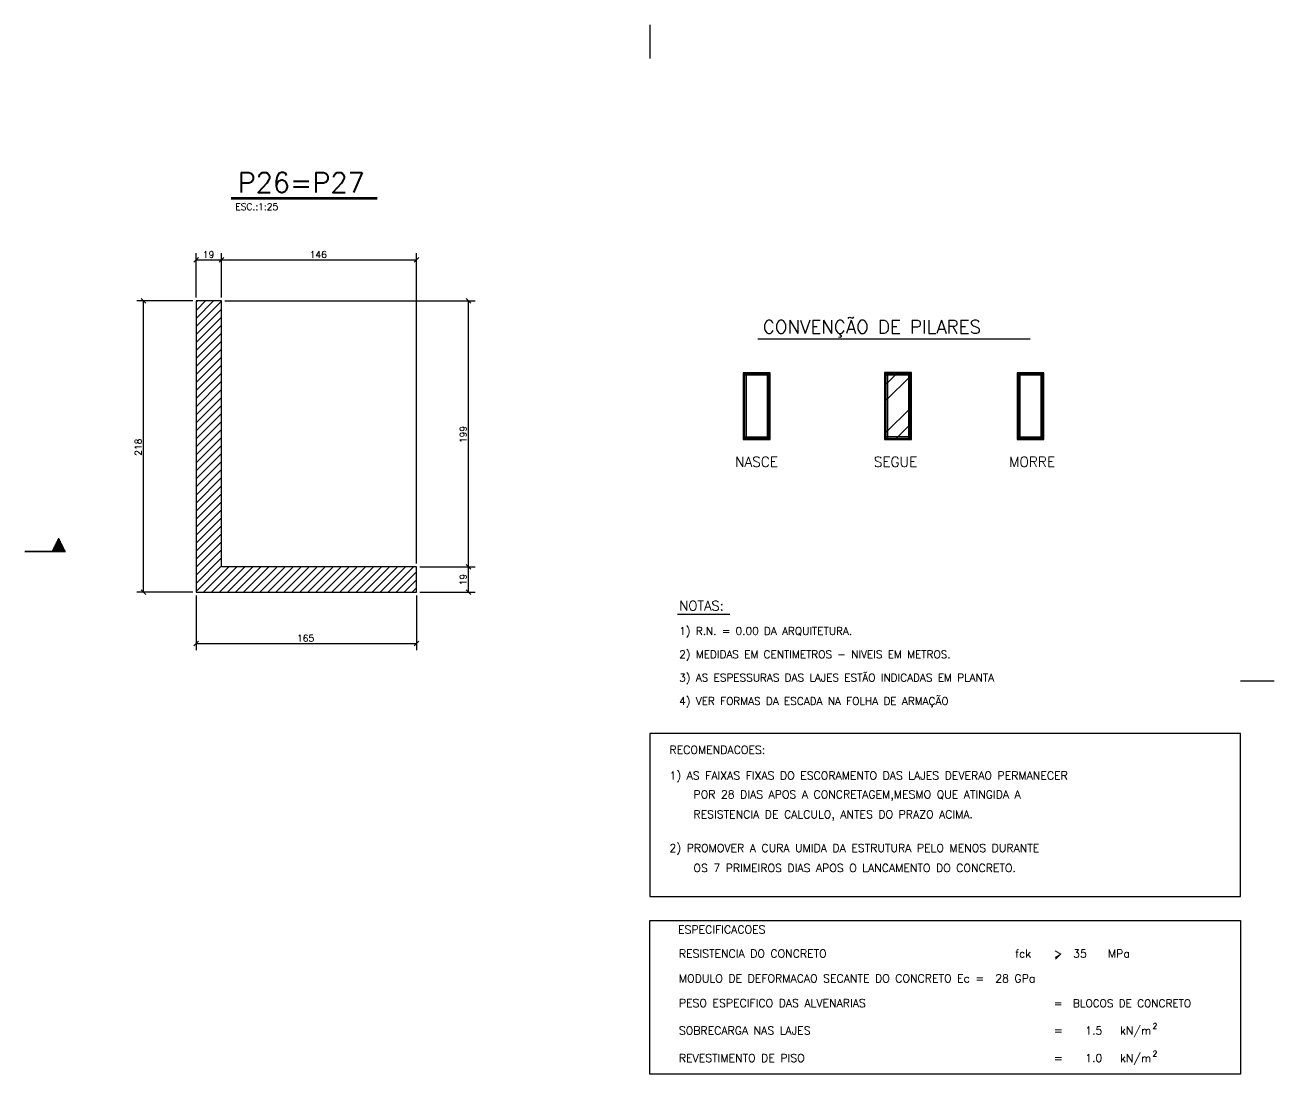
# Model space of a CAD drawing. Extents: x 1992 to 7619, y 830 to 3800.
# Drawn here: x 5749 to 7619, y 2229 to 3800 of the extents above; entities that cross this region are included whole.
import ezdxf

# ---------------------------------------------------------------- set-up
doc = ezdxf.new("R2010")
doc.units = 0
doc.header["$MEASUREMENT"] = 0
for name, color, linetype in [('1', 1, 'CONTINUOUS'), ('2', 2, 'CONTINUOUS'), ('3', 3, 'CONTINUOUS'), ('6', 6, 'CONTINUOUS'), ('7', 7, 'CONTINUOUS'), ('9', 9, 'CONTINUOUS')]:
    doc.layers.add(name, color=color, linetype=linetype)
doc.styles.get("Standard").update_dxf_attribs({"font": 'ROMANS.SHX'})

msp = doc.modelspace()

# ---------------------------------------------------------------- linework, layer by layer
at = {"layer": '1', "linetype": 'Continuous'}
for p, q in [((6864.565899, 3279.350219), (6824.433758, 3279.350219)), ((6824.433758, 3279.350219), (6824.433758, 3179.528747)), ((6864.565899, 3277.318511), (6824.433758, 3277.318511)), ((6864.565899, 3275.540862), (6824.433758, 3275.540862)), ((6826.464702, 3279.350219), (6826.464702, 3179.528747)), ((6828.497173, 3279.350219), (6828.497173, 3179.528747)), ((6860.500957, 3179.528747), (6860.500957, 3279.350219)), ((6862.533428, 3179.528747), (6862.533428, 3279.350219)), ((6864.565899, 3179.528747), (6864.565899, 3279.350219)), ((7076.179363, 3279.604278), (7036.047222, 3279.604278)), ((7036.047222, 3279.604278), (7036.047222, 3179.528747)), ((7036.047222, 3259.792266), (7055.859234, 3279.604278)), ((7076.179363, 3277.57257), (7036.047222, 3277.57257)), ((7076.179363, 3275.794158), (7036.047222, 3235.66278)), ((7076.179363, 3275.5401), (7036.047222, 3275.5401)), ((7038.078167, 3279.604278), (7038.078167, 3179.528747)), ((7040.110637, 3279.604278), (7040.110637, 3179.528747)), ((7072.114422, 3179.528747), (7072.114422, 3279.604278)), ((7074.146892, 3179.528747), (7074.146892, 3279.604278)), ((7076.179363, 3179.528747), (7076.179363, 3279.604278)), ((7274.665691, 3279.350219), (7234.53355, 3279.350219)), ((7234.53355, 3279.350219), (7234.53355, 3179.528747)), ((7274.665691, 3277.318511), (7234.53355, 3277.318511)), ((7274.665691, 3275.540862), (7234.53355, 3275.540862)), ((7236.566021, 3279.350219), (7236.566021, 3179.528747)), ((7238.598491, 3279.350219), (7238.598491, 3179.528747)), ((7270.602276, 3179.528747), (7270.602276, 3279.350219)), ((7272.63322, 3179.528747), (7272.63322, 3279.350219)), ((7274.665691, 3179.528747), (7274.665691, 3279.350219)), ((7076.179363, 3227.788482), (7036.047222, 3187.656341)), ((7052.049114, 3179.528747), (7076.179363, 3203.658233)), ((6824.433758, 3183.338104), (6864.565899, 3183.338104)), ((6824.433758, 3181.306396), (6864.565899, 3181.306396)), ((6824.433758, 3179.528747), (6864.565899, 3179.528747)), ((7036.047222, 3183.592163), (7076.179363, 3183.592163)), ((7036.047222, 3181.560455), (7076.179363, 3181.560455)), ((7036.047222, 3179.528747), (7076.179363, 3179.528747)), ((7234.53355, 3183.338104), (7274.665691, 3183.338104)), ((7234.53355, 3181.306396), (7274.665691, 3181.306396)), ((7234.53355, 3179.528747), (7274.665691, 3179.528747)), ((7619.060405, 2817.302282), (7568.808382, 2817.302282))]:
    msp.add_line(p, q, dxfattribs=at)
for points in [[(6684.576297, 2495.336994), (7569.064811, 2495.336994), (7569.064811, 2739.395979), (6684.576297, 2739.395979), (6684.576297, 2495.336994)], [(6684.576297, 2459.414698), (7569.064811, 2459.414698), (7569.064811, 2229.376607), (6684.576297, 2229.376607), (6684.576297, 2459.414698)]]:
    msp.add_lwpolyline(points, dxfattribs=at)
at = {"layer": '2', "linetype": 'Continuous'}
for p, q in [((6001.728552, 3444.640006), (6008.79962, 3451.711074)), ((6039.728552, 3444.640006), (6046.79962, 3451.711074)), ((6039.728552, 3444.640006), (6046.79962, 3451.711074)), ((6331.728552, 3444.640006), (6338.79962, 3451.711074)), ((5930.032702, 3383.348663), (5922.961634, 3390.419731)), ((6416.651824, 3383.348663), (6409.580756, 3390.419731)), ((6416.651824, 2985.348663), (6409.580756, 2992.419731)), ((6416.651824, 2985.348663), (6409.580756, 2992.419731)), ((5930.032702, 2947.348663), (5922.961634, 2954.419731)), ((6416.651824, 2947.348663), (6409.580756, 2954.419731)), ((6001.728552, 2870.188371), (6008.79962, 2877.259439)), ((6331.728552, 2870.188371), (6338.79962, 2877.259439))]:
    msp.add_line(p, q, dxfattribs=at)
at = {"layer": '3', "linetype": 'Continuous'}
for p, q in [((6684.576297, 3799.928975), (6684.576297, 3749.929475)), ((6684.576297, 3799.928975), (6684.576297, 3749.929475)), ((6684.576297, 3799.928975), (6684.576297, 3749.929475)), ((6005.264086, 3360.684724), (6031.463558, 3386.884197)), ((6005.264086, 3372.70554), (6019.442743, 3386.884197)), ((6005.264086, 3384.726355), (6007.421928, 3386.884197)), ((6005.264086, 3348.663909), (6043.264086, 3386.663909)), ((6005.264086, 3336.643094), (6043.264086, 3374.643094)), ((6005.264086, 3324.622279), (6043.264086, 3362.622279)), ((6005.264086, 3312.601463), (6043.264086, 3350.601463)), ((6005.264086, 3300.580648), (6043.264086, 3338.580648)), ((6005.264086, 3288.559833), (6043.264086, 3326.559833)), ((6005.264086, 3276.539017), (6043.264086, 3314.539017)), ((6005.264086, 3264.518202), (6043.264086, 3302.518202)), ((6005.264086, 3252.497387), (6043.264086, 3290.497387)), ((6005.264086, 3240.476572), (6043.264086, 3278.476572)), ((6005.264086, 3228.455756), (6043.264086, 3266.455756)), ((6005.264086, 3216.434941), (6043.264086, 3254.434941)), ((6005.264086, 3204.414126), (6043.264086, 3242.414126)), ((6005.264086, 3192.39331), (6043.264086, 3230.39331)), ((6005.264086, 3180.372495), (6043.264086, 3218.372495)), ((6005.264086, 3168.35168), (6043.264086, 3206.35168)), ((6005.264086, 3156.330865), (6043.264086, 3194.330865)), ((6005.264086, 3144.310049), (6043.264086, 3182.310049)), ((6005.264086, 3132.289234), (6043.264086, 3170.289234)), ((6005.264086, 3120.268419), (6043.264086, 3158.268419)), ((6005.264086, 3108.247604), (6043.264086, 3146.247604)), ((6005.264086, 3096.226788), (6043.264086, 3134.226788)), ((6005.264086, 3084.205973), (6043.264086, 3122.205973)), ((6005.264086, 3072.185158), (6043.264086, 3110.185158)), ((6005.264086, 3060.164342), (6043.264086, 3098.164342)), ((6005.264086, 3048.143527), (6043.264086, 3086.143527)), ((6005.264086, 3036.122712), (6043.264086, 3074.122712)), ((6005.264086, 3024.101897), (6043.264086, 3062.101897)), ((6005.264086, 3012.081081), (6043.264086, 3050.081081)), ((6005.264086, 3000.060266), (6043.264086, 3038.060266)), ((6005.264086, 2988.039451), (6043.264086, 3026.039451)), ((6005.264086, 2976.018635), (6043.264086, 3014.018635)), ((6005.264086, 2963.99782), (6043.264086, 3001.99782)), ((6005.264086, 2951.977005), (6043.264086, 2989.977005)), ((6016.192093, 2950.884197), (6054.192093, 2988.884197)), ((6028.212909, 2950.884197), (6066.212909, 2988.884197)), ((6040.233724, 2950.884197), (6078.233724, 2988.884197)), ((6052.254539, 2950.884197), (6090.254539, 2988.884197)), ((6064.275354, 2950.884197), (6102.275354, 2988.884197)), ((6076.29617, 2950.884197), (6114.29617, 2988.884197)), ((6088.316985, 2950.884197), (6126.316985, 2988.884197)), ((6100.3378, 2950.884197), (6138.3378, 2988.884197)), ((6112.358615, 2950.884197), (6150.358615, 2988.884197)), ((6124.379431, 2950.884197), (6162.379431, 2988.884197)), ((6136.400246, 2950.884197), (6174.400246, 2988.884197)), ((6148.421061, 2950.884197), (6186.421061, 2988.884197)), ((6160.441877, 2950.884197), (6198.441877, 2988.884197)), ((6172.462692, 2950.884197), (6210.462692, 2988.884197)), ((6184.483507, 2950.884197), (6222.483507, 2988.884197)), ((6196.504322, 2950.884197), (6234.504322, 2988.884197)), ((6208.525138, 2950.884197), (6246.525138, 2988.884197)), ((6220.545953, 2950.884197), (6258.545953, 2988.884197)), ((6232.566768, 2950.884197), (6270.566768, 2988.884197)), ((6244.587584, 2950.884197), (6282.587584, 2988.884197)), ((6256.608399, 2950.884197), (6294.608399, 2988.884197)), ((6268.629214, 2950.884197), (6306.629214, 2988.884197)), ((6280.650029, 2950.884197), (6318.650029, 2988.884197)), ((6292.670845, 2950.884197), (6330.670845, 2988.884197)), ((6304.69166, 2950.884197), (6335.264086, 2981.456623)), ((6316.712475, 2950.884197), (6335.264086, 2969.435808)), ((6328.733291, 2950.884197), (6335.264086, 2957.414992)), ((6725.735606, 2917.783911), (6804.045164, 2917.783911)), ((7291.82334, 2401.091504), (7297.782938, 2407.279452))]:
    msp.add_line(p, q, dxfattribs=at)
at = {"layer": '6', "linetype": 'Continuous'}
for p, q in [((6057.878078, 3541.464706), (6276.143317, 3541.464706)), ((6057.878078, 3539.666666), (6276.143317, 3539.666666)), ((6846.178968, 3330.190582), (7254.132323, 3330.190582)), ((5800.181704, 3030.717335), (5798.422754, 3030.717335)), ((5809.613704, 3011.658184), (5748.957002, 3011.658184)), ((5748.957002, 3011.571233), (5809.754753, 3011.571233)), ((5808.957004, 3013.166736), (5789.81086, 3013.166736)), ((5808.159256, 3014.762233), (5790.608656, 3014.762233)), ((5807.361507, 3016.357736), (5791.406405, 3016.357736)), ((5806.563705, 3017.953233), (5792.204153, 3017.953233)), ((5805.765956, 3019.548784), (5793.001902, 3019.548784)), ((5804.968208, 3021.144281), (5793.79965, 3021.144281)), ((5804.170453, 3022.739784), (5794.597411, 3022.739784)), ((5803.372705, 3024.335281), (5795.395159, 3024.335281)), ((5802.574956, 3025.930784), (5796.192908, 3025.930784)), ((5801.777208, 3027.526281), (5796.990657, 3027.526281)), ((5800.979453, 3029.121832), (5797.788405, 3029.121832))]:
    msp.add_line(p, q, dxfattribs=at)
at = {"layer": '7', "linetype": 'Continuous'}
msp.add_lwpolyline([(6005.264086, 2950.884197), (6335.264086, 2950.884197), (6335.264086, 2988.884197), (6043.264086, 2988.884197), (6043.264086, 3386.884197), (6005.264086, 3386.884197), (6005.264086, 2950.884197)], dxfattribs=at)
at = {"layer": '9', "linetype": 'Continuous'}
for p, q in [((6005.264086, 3391.884197), (6005.264086, 3458.17554)), ((6005.264086, 3448.17554), (6043.264086, 3448.17554)), ((6043.264086, 3391.884197), (6043.264086, 3458.17554)), ((6043.264086, 3391.884197), (6043.264086, 3458.17554)), ((6043.264086, 3448.17554), (6335.264086, 3448.17554)), ((6335.264086, 2993.884197), (6335.264086, 3458.17554)), ((6000.264086, 3386.884197), (5916.497168, 3386.884197)), ((5926.497168, 2950.884197), (5926.497168, 3386.884197)), ((6048.264086, 3386.884197), (6423.11629, 3386.884197)), ((6413.11629, 2988.884197), (6413.11629, 3386.884197)), ((6340.264086, 2988.884197), (6423.11629, 2988.884197)), ((6340.264086, 2988.884197), (6423.11629, 2988.884197)), ((6413.11629, 2950.884197), (6413.11629, 2988.884197)), ((6000.264086, 2950.884197), (5916.497168, 2950.884197)), ((6005.264086, 2945.884197), (6005.264086, 2863.723905)), ((6335.264086, 2945.884197), (6335.264086, 2863.723905)), ((6340.264086, 2950.884197), (6423.11629, 2950.884197)), ((6005.264086, 2873.723905), (6335.264086, 2873.723905))]:
    msp.add_line(p, q, dxfattribs=at)

# ---------------------------------------------------------------- texts
at = {"layer": '2', "linetype": 'Continuous'}
for s, height, p in [('ESC.:1:25', 10, (6063.816716, 3522.883447)), ('19', 10, (6015.264086, 3451.17554)), ('146', 10, (6175.264086, 3451.17554)), ('NASCE', 15.000001, (6812.093599, 3138.444275)), ('SEGUE', 15.000001, (7019.878633, 3138.444275)), ('MORRE', 15.000001, (7222.518403, 3138.444275)), ('165', 10, (6156.264086, 2876.723905))]:
    msp.add_text(s, height=height, dxfattribs=at).set_placement(p)
for s, p in [('199', (6410.11629, 3173.884197)), ('218', (5923.497168, 3154.884197)), ('19', (6410.11629, 2960.884197))]:
    msp.add_text(s, height=10, rotation=90, dxfattribs=at).set_placement(p)
at = {"layer": '3', "linetype": 'Continuous'}
for s, height, p in [('CONVENÇÃO DE PILARES', 20, (6853.743521, 3337.928983)), ('NOTAS:', 14.374909, (6728.681714, 2923.333598)), ('1) R.N. = 0.00 DA ARQUITETURA.', 11.499926, (6728.681714, 2886.962086)), ('2) MEDIDAS EM CENTIMETROS - NIVEIS EM METROS.', 11.499926, (6728.681714, 2851.960683)), ('3) AS ESPESSURAS DAS LAJES ESTÃO INDICADAS EM PLANTA', 11.499926, (6728.681714, 2816.959279)), ('4) VER FORMAS DA ESCADA NA FOLHA DE ARMAÇÃO', 11.499926, (6728.681714, 2781.957876)), ('RECOMENDACOES:', 11.985081, (6713.940041, 2708.707048)), ('1) AS FAIXAS FIXAS DO ESCORAMENTO DAS LAJES DEVERAO PERMANECER', 11.985081, (6713.940041, 2670.257912)), ('POR 28 DIAS APOS A CONCRETAGEM,MESMO QUE ATINGIDA A', 11.985081, (6749.798698, 2641.983516)), ('RESISTENCIA DE CALCULO, ANTES DO PRAZO ACIMA.', 11.985081, (6749.798698, 2612.110661)), ('2) PROMOVER A CURA UMIDA DA ESTRUTURA PELO MENOS DURANTE', 11.985081, (6713.940041, 2561.70864)), ('OS 7 PRIMEIROS DIAS APOS O LANCAMENTO DO CONCRETO.', 11.985081, (6749.798698, 2531.835784)), ('ESPECIFICACOES', 11.979091, (6726.701515, 2439.682891)), ('RESISTENCIA DO CONCRETO', 11.979091, (6727.974293, 2403.670751)), ('fck', 11.979091, (7231.224119, 2403.670751)), ('>  35', 12, (7289.431266, 2403.670751)), ('MPa', 11.979091, (7370.331301, 2403.670751)), ('MODULO DE DEFORMACAO SECANTE DO CONCRETO Ec =  28 GPa', 12, (6727.974293, 2366.483163)), ('PESO ESPECIFICO DAS ALVENARIAS', 11.979091, (6727.974293, 2329.512697)), ('=  BLOCOS DE CONCRETO', 11.499926, (7289.431266, 2329.512697)), ('SOBRECARGA NAS LAJES', 11.97909, (6727.974293, 2288.465597)), ('1.5', 12, (7336.306943, 2288.465597)), ('kN/m', 11.979091, (7388.543262, 2288.465597)), ('2', 8.385363, (7437.15965, 2296.914598)), ('=', 11.979091, (7289.431266, 2288.465597)), ('2', 8.385363, (7437.15965, 2255.771721)), ('REVESTIMENTO DE PISO', 11.979091, (6727.974293, 2247.322719)), ('=', 11.979091, (7289.431266, 2247.322719)), ('1.0', 11.979091, (7336.306943, 2247.322719)), ('kN/m', 11.979091, (7388.543262, 2247.322719))]:
    msp.add_text(s, height=height, dxfattribs=at).set_placement(p)
at = {"layer": '6', "linetype": 'Continuous'}
msp.add_text('P26=P27', height=30, dxfattribs=at).set_placement((6067.392625, 3548.988795))

doc.saveas('drawing.dxf')
